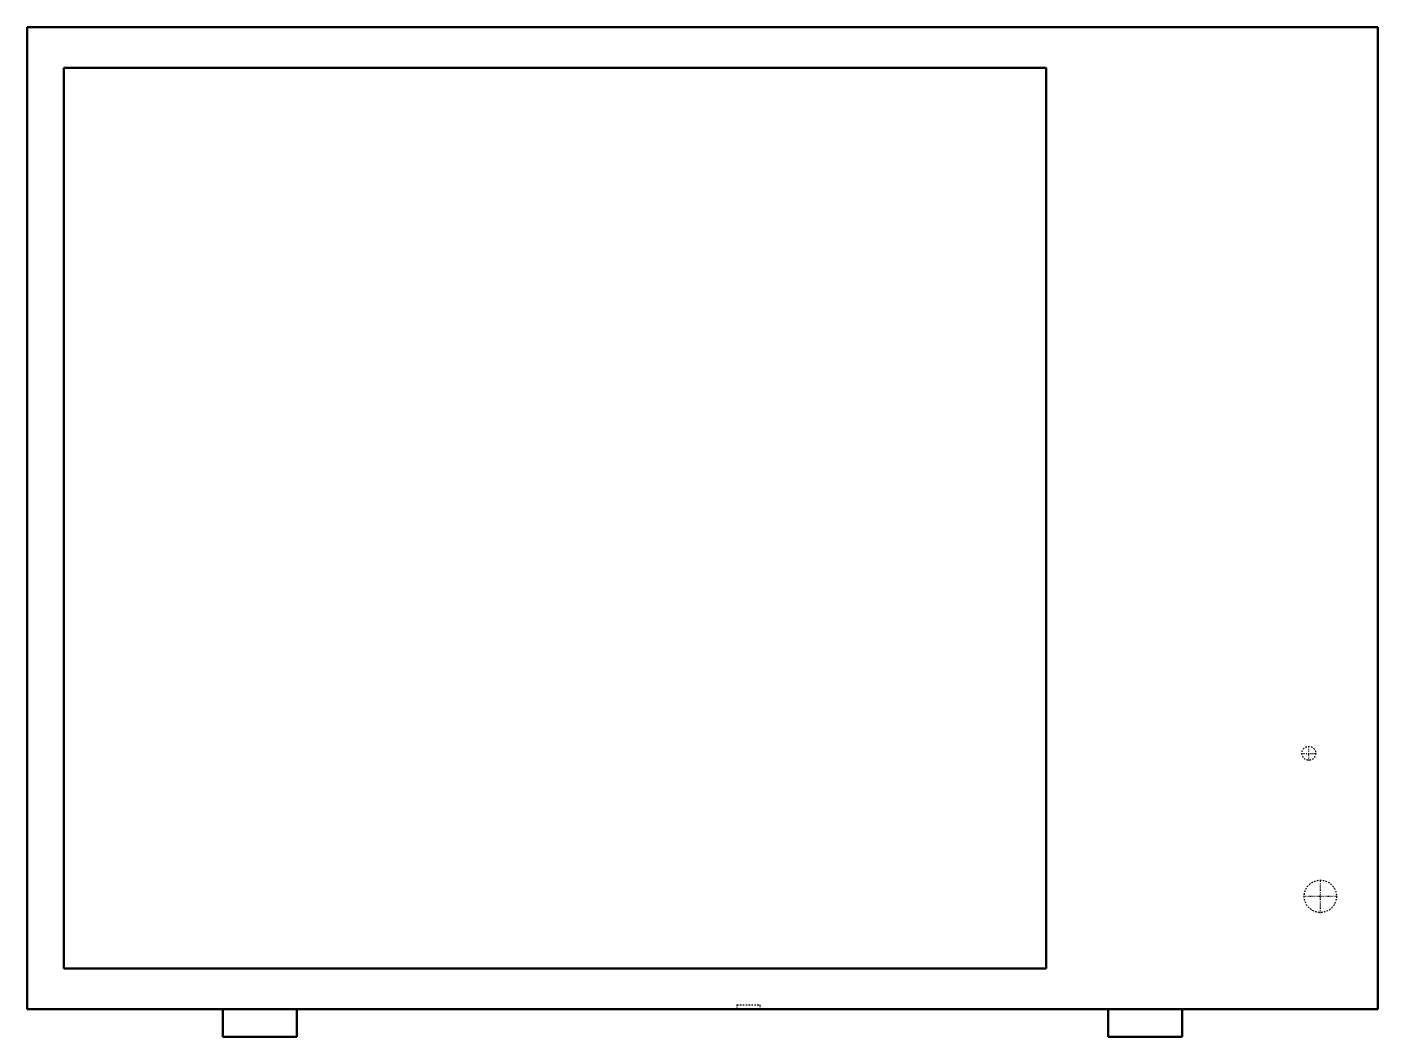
# Model space of a CAD drawing. Header units: millimetres. Extents: x -465 to 465, y 0 to 695.
import ezdxf

# ---------------------------------------------------------------- set-up
doc = ezdxf.new("R2010")
doc.units = ezdxf.units.MM
doc.linetypes.add('Center', pattern=[1.5, 0.45, -0.5, 0.05, -0.5])
doc.linetypes.add('Dashed', pattern=[2, 1, -1])
for name, color, linetype, lineweight in [('AM_0', 7, 'Continuous', 50), ('AM_7', 7, 'Center', 25), ('AM_9', 6, 'Dashed', 25)]:
    doc.layers.add(name, color=color, linetype=linetype, lineweight=lineweight)

# ---------------------------------------------------------------- blocks, each defined once
blk = doc.blocks.new('1_DH6VSA3010A_PART7_0_in_DH6VSA3010A_0')
at = {"layer": 'AM_0'}
for p, q in [((-465.1375, 695.325), (-465.1375, 19.05)), ((-465.1375, 695.325), (465.1375, 695.325)), ((465.1375, 695.325), (465.1375, 19.05)), ((465.1375, 19.05), (-465.1375, 19.05))]:
    blk.add_line(p, q, dxfattribs=at)
blk = doc.blocks.new('2_DH6VSA3010A_PART6_0_in_DH6VSA3010A_0')
at = {"layer": 'AM_0'}
for p, q in [((-330.2, 19.05), (-330.2, 0)), ((-279.4, 19.05), (-330.2, 19.05)), ((-279.4, 0), (-279.4, 19.05)), ((-330.2, 0), (-279.4, 0))]:
    blk.add_line(p, q, dxfattribs=at)
blk = doc.blocks.new('3_DH6VSA3010A_PART5_0_in_DH6VSA3010A_0')
at = {"layer": 'AM_0'}
for p, q in [((330.2, 19.05), (279.4, 19.05)), ((279.4, 19.05), (279.4, 0)), ((330.2, 0), (330.2, 19.05)), ((279.4, 0), (330.2, 0))]:
    blk.add_line(p, q, dxfattribs=at)
blk = doc.blocks.new('4_DH6VSA3010A_PART4_0_in_DH6VSA3010A_0')
at = {"layer": 'AM_0'}
for p, q in [((-439.74, 667.28), (-439.74, 47.1)), ((236.54, 667.28), (-439.74, 667.28)), ((236.54, 47.1), (236.54, 667.28)), ((-439.74, 47.1), (236.54, 47.1))]:
    blk.add_line(p, q, dxfattribs=at)
blk = doc.blocks.new('5_DH6VSA3010A_PART3_0_in_DH6VSA3010A_0')
at = {"layer": 'AM_7'}
for p, q in [((417.5125, 190.261875), (417.5125, 200.263125)), ((412.511875, 195.2625), (422.513125, 195.2625))]:
    blk.add_line(p, q, dxfattribs=at)
at = {"layer": 'AM_9'}
blk.add_circle((417.5125, 195.2625), 4.7625, dxfattribs=at)
blk = doc.blocks.new('6_DH6VSA3010A_PART2_0_in_DH6VSA3010A_0')
at = {"layer": 'AM_7'}
for p, q in [((425.45, 85.169375), (425.45, 108.505625)), ((413.781875, 96.8375), (437.118125, 96.8375))]:
    blk.add_line(p, q, dxfattribs=at)
at = {"layer": 'AM_9'}
blk.add_circle((425.45, 96.8375), 11.1125, dxfattribs=at)
blk = doc.blocks.new('7_DH6VSA3010A_PART1_0_in_DH6VSA3010A_0')
at = {"layer": 'AM_9'}
for p, q in [((23.75, 22.23), (39.62, 22.23)), ((23.75, 22.23), (23.75, 19.05)), ((39.62, 19.05), (39.62, 22.23))]:
    blk.add_line(p, q, dxfattribs=at)

msp = doc.modelspace()

# ---------------------------------------------------------------- block references
for name in ['1_DH6VSA3010A_PART7_0_in_DH6VSA3010A_0', '4_DH6VSA3010A_PART4_0_in_DH6VSA3010A_0', '5_DH6VSA3010A_PART3_0_in_DH6VSA3010A_0', '6_DH6VSA3010A_PART2_0_in_DH6VSA3010A_0', '2_DH6VSA3010A_PART6_0_in_DH6VSA3010A_0', '7_DH6VSA3010A_PART1_0_in_DH6VSA3010A_0', '3_DH6VSA3010A_PART5_0_in_DH6VSA3010A_0']:
    msp.add_blockref(name, (0, 0))

doc.saveas('drawing.dxf')
